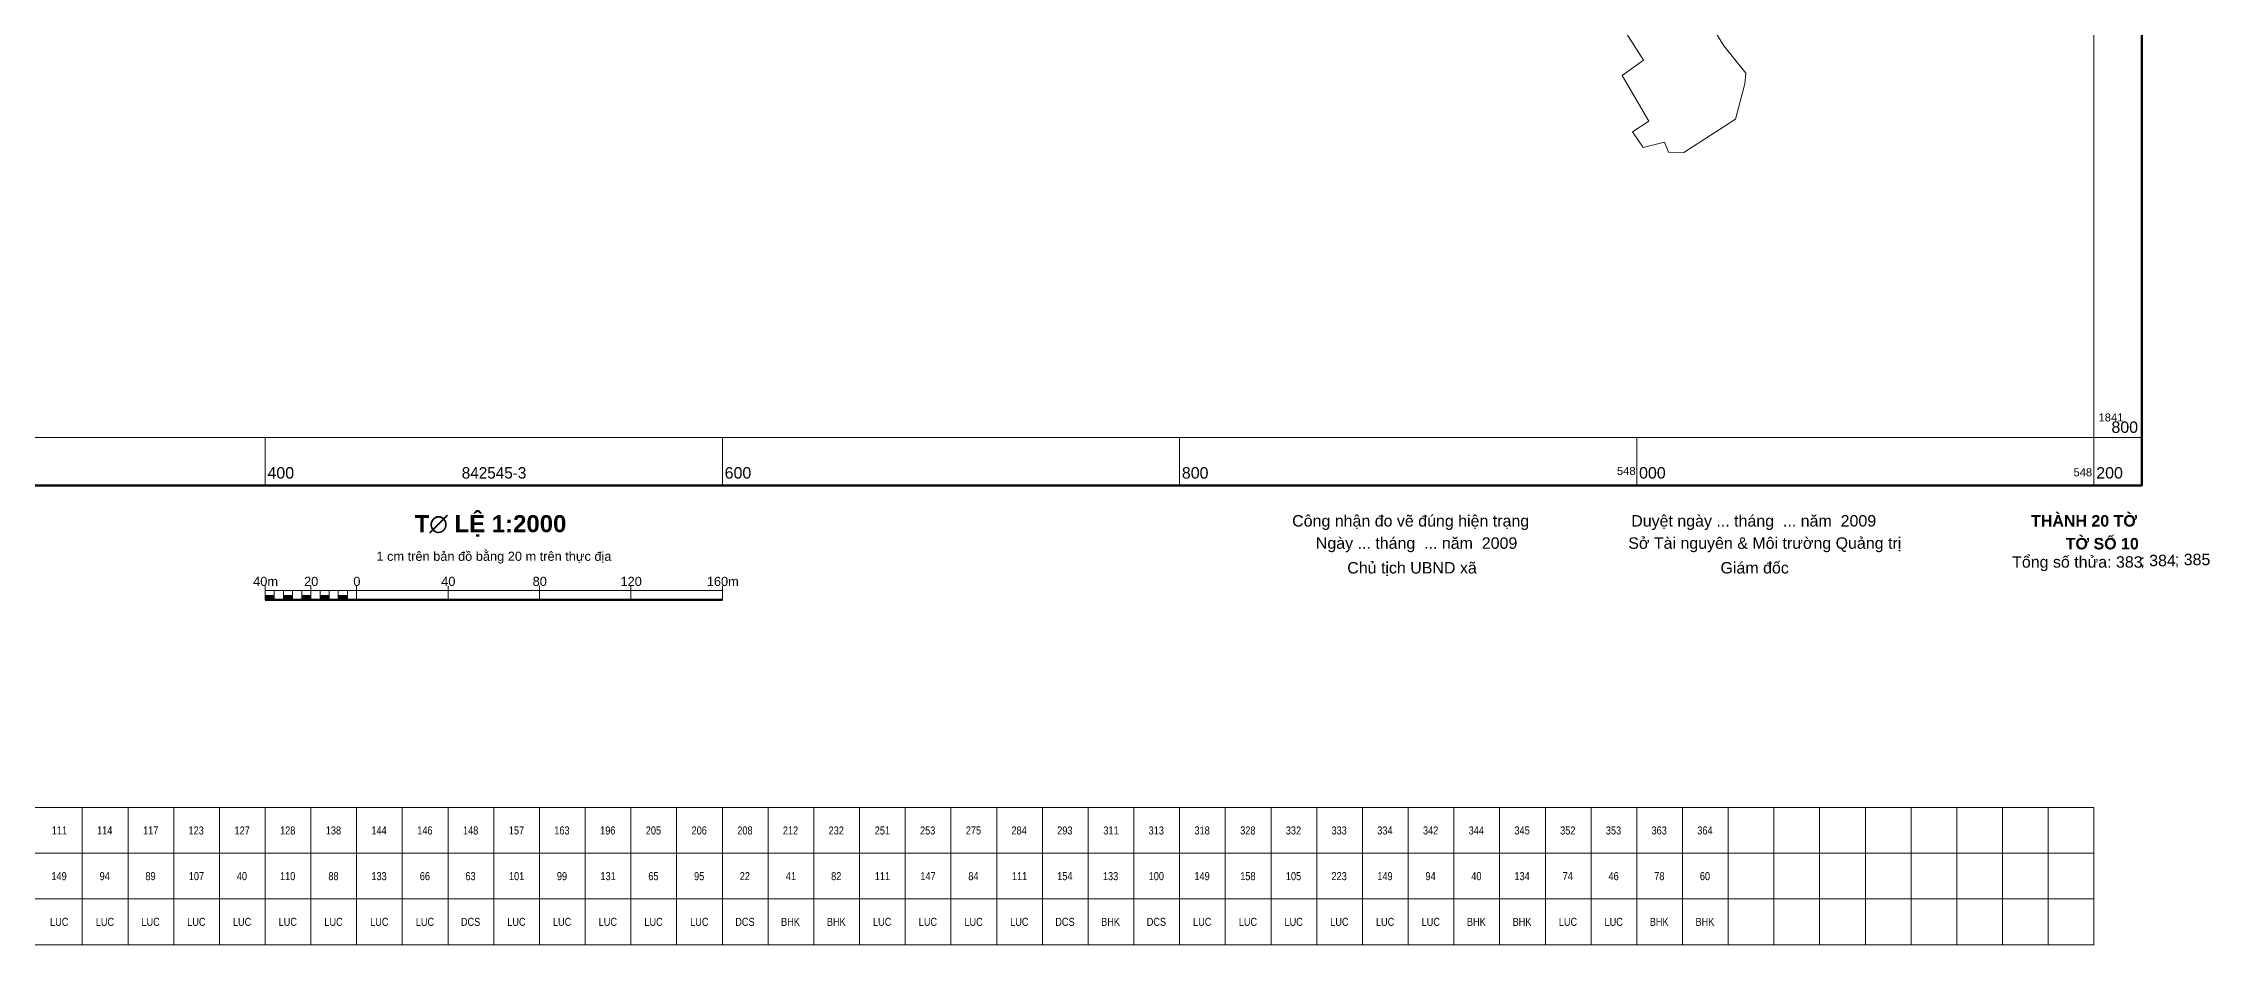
# Model space of a CAD drawing. Header units: metres. Extents: x 546779 to 548251, y 1841578 to 1843315.
# Drawn here: x 547303 to 548251, y 1841578 to 1841972 of the extents above; entities that cross this region are included whole.
import ezdxf
from ezdxf.enums import TextEntityAlignment as Align

# ---------------------------------------------------------------- set-up
doc = ezdxf.new("R2010")
doc.units = ezdxf.units.M
doc.header["$MEASUREMENT"] = 0
for name, color, linetype, lineweight in [('Level 13', 7, 'Continuous', 0), ('Level 18', 7, 'Continuous', 0), ('Level 56', 7, 'Continuous', 0), ('Level 60', 7, 'Continuous', 0)]:
    doc.layers.add(name, color=color, linetype=linetype, lineweight=lineweight)
doc.styles.add('Style-VHarial', font='VHarial.shx')
doc.styles.add('Style-VHarialb', font='VHarialb.shx')
doc.styles.add('Style-Vnarial', font='Vnarial.shx')
doc.styles.add('Style-vnarialNarrowI', font='vnarialNarrowI.shx')
doc.styles.add('Style-Vnavan', font='Vnavan.shx')

# ---------------------------------------------------------------- blocks, each defined once
blk = doc.blocks.new('N_THUA_109')
at = {"layer": 'Level 13', "color": 230, "linetype": 'Continuous', "lineweight": 0, "style": 'Style-vnarialNarrowI'}
for s, p in [('111', (0.304692, -0.01001)), ('149', (0.14329, -20.01001)), ('LUC', (0.204291, -40.01001))]:
    blk.add_text(s, height=3.49998, dxfattribs=at).set_placement(p, align=Align.MIDDLE_CENTER)
blk = doc.blocks.new('N_THUA_112')
at = {"layer": 'Level 13', "color": 230, "linetype": 'Continuous', "lineweight": 0, "style": 'Style-vnarialNarrowI'}
for s, p in [('114', (0.107401, -0.01001)), ('94', (0.102549, -20.01001)), ('LUC', (0.204291, -40.01001))]:
    blk.add_text(s, height=3.49998, dxfattribs=at).set_placement(p, align=Align.MIDDLE_CENTER)
blk = doc.blocks.new('N_THUA_115')
at = {"layer": 'Level 13', "color": 230, "linetype": 'Continuous', "lineweight": 0, "style": 'Style-vnarialNarrowI'}
for s, p in [('117', (0.239274, -0.01001)), ('89', (0.138438, -20.01001)), ('LUC', (0.204291, -40.01001))]:
    blk.add_text(s, height=3.49998, dxfattribs=at).set_placement(p, align=Align.MIDDLE_CENTER)
blk = doc.blocks.new('N_THUA_121')
at = {"layer": 'Level 13', "color": 230, "linetype": 'Continuous', "lineweight": 0, "style": 'Style-vnarialNarrowI'}
for s, p in [('123', (0.109485, -0.01001)), ('107', (0.239274, -20.01001)), ('LUC', (0.204291, -40.01001))]:
    blk.add_text(s, height=3.49998, dxfattribs=at).set_placement(p, align=Align.MIDDLE_CENTER)
blk = doc.blocks.new('N_THUA_125')
at = {"layer": 'Level 13', "color": 230, "linetype": 'Continuous', "lineweight": 0, "style": 'Style-vnarialNarrowI'}
for s, p in [('127', (0.239274, -0.01001)), ('40', (0.12984, -20.01001)), ('LUC', (0.204291, -40.01001))]:
    blk.add_text(s, height=3.49998, dxfattribs=at).set_placement(p, align=Align.MIDDLE_CENTER)
blk = doc.blocks.new('N_THUA_126')
at = {"layer": 'Level 13', "color": 230, "linetype": 'Continuous', "lineweight": 0, "style": 'Style-vnarialNarrowI'}
for s, p in [('128', (0.168231, -0.01001)), ('110', (0.134692, -20.01001)), ('LUC', (0.204291, -40.01001))]:
    blk.add_text(s, height=3.49998, dxfattribs=at).set_placement(p, align=Align.MIDDLE_CENTER)
blk = doc.blocks.new('N_THUA_136')
at = {"layer": 'Level 13', "color": 230, "linetype": 'Continuous', "lineweight": 0, "style": 'Style-vnarialNarrowI'}
for s, p in [('138', (0.168231, -0.01001)), ('88', (0.163379, -20.01001)), ('LUC', (0.204291, -40.01001))]:
    blk.add_text(s, height=3.49998, dxfattribs=at).set_placement(p, align=Align.MIDDLE_CENTER)
blk = doc.blocks.new('N_THUA_140')
at = {"layer": 'Level 13', "color": 230, "linetype": 'Continuous', "lineweight": 0, "style": 'Style-vnarialNarrowI'}
for s, p in [('144', (0.107401, -0.01001)), ('133', (0.109485, -20.01001)), ('LUC', (0.204291, -40.01001))]:
    blk.add_text(s, height=3.49998, dxfattribs=at).set_placement(p, align=Align.MIDDLE_CENTER)
blk = doc.blocks.new('N_THUA_142')
at = {"layer": 'Level 13', "color": 230, "linetype": 'Continuous', "lineweight": 0, "style": 'Style-vnarialNarrowI'}
for s, p in [('146', (0.168779, -0.01001)), ('66', (0.173927, -20.01001)), ('LUC', (0.204291, -40.01001))]:
    blk.add_text(s, height=3.49998, dxfattribs=at).set_placement(p, align=Align.MIDDLE_CENTER)
blk = doc.blocks.new('N_THUA_144')
at = {"layer": 'Level 13', "color": 230, "linetype": 'Continuous', "lineweight": 0, "style": 'Style-vnarialNarrowI'}
for s, p in [('148', (0.168231, -0.01001)), ('63', (0.104633, -20.01001)), ('DCS', (0.156523, -40.01001))]:
    blk.add_text(s, height=3.49998, dxfattribs=at).set_placement(p, align=Align.MIDDLE_CENTER)
blk = doc.blocks.new('N_THUA_153')
at = {"layer": 'Level 13', "color": 230, "linetype": 'Continuous', "lineweight": 0, "style": 'Style-vnarialNarrowI'}
for s, p in [('157', (0.239274, -0.01001)), ('101', (0.304692, -20.01001)), ('LUC', (0.204291, -40.01001))]:
    blk.add_text(s, height=3.49998, dxfattribs=at).set_placement(p, align=Align.MIDDLE_CENTER)
blk = doc.blocks.new('N_THUA_159')
at = {"layer": 'Level 13', "color": 230, "linetype": 'Continuous', "lineweight": 0, "style": 'Style-vnarialNarrowI'}
for s, p in [('163', (0.109485, -0.01001)), ('99', (0.138438, -20.01001)), ('LUC', (0.204291, -40.01001))]:
    blk.add_text(s, height=3.49998, dxfattribs=at).set_placement(p, align=Align.MIDDLE_CENTER)
blk = doc.blocks.new('N_THUA_192')
at = {"layer": 'Level 13', "color": 230, "linetype": 'Continuous', "lineweight": 0, "style": 'Style-vnarialNarrowI'}
for s, p in [('196', (0.168779, -0.01001)), ('131', (0.304692, -20.01001)), ('LUC', (0.204291, -40.01001))]:
    blk.add_text(s, height=3.49998, dxfattribs=at).set_placement(p, align=Align.MIDDLE_CENTER)
blk = doc.blocks.new('N_THUA_201')
at = {"layer": 'Level 13', "color": 230, "linetype": 'Continuous', "lineweight": 0, "style": 'Style-vnarialNarrowI'}
for s, p in [('205', (0.138831, -0.01001)), ('65', (0.143979, -20.01001)), ('LUC', (0.204291, -40.01001))]:
    blk.add_text(s, height=3.49998, dxfattribs=at).set_placement(p, align=Align.MIDDLE_CENTER)
blk = doc.blocks.new('N_THUA_202')
at = {"layer": 'Level 13', "color": 230, "linetype": 'Continuous', "lineweight": 0, "style": 'Style-vnarialNarrowI'}
for s, p in [('206', (0.168779, -0.01001)), ('95', (0.143979, -20.01001)), ('LUC', (0.204291, -40.01001))]:
    blk.add_text(s, height=3.49998, dxfattribs=at).set_placement(p, align=Align.MIDDLE_CENTER)
blk = doc.blocks.new('N_THUA_204')
at = {"layer": 'Level 13', "color": 230, "linetype": 'Continuous', "lineweight": 0, "style": 'Style-vnarialNarrowI'}
for s, p in [('208', (0.168231, -0.01001)), ('22', (0.112964, -20.01001)), ('DCS', (0.156523, -40.01001))]:
    blk.add_text(s, height=3.49998, dxfattribs=at).set_placement(p, align=Align.MIDDLE_CENTER)
blk = doc.blocks.new('N_THUA_208')
at = {"layer": 'Level 13', "color": 230, "linetype": 'Continuous', "lineweight": 0, "style": 'Style-vnarialNarrowI'}
for s, p in [('212', (0.117816, -0.01001)), ('41', (0.30984, -20.01001)), ('BHK', (0.100368, -40.01001))]:
    blk.add_text(s, height=3.49998, dxfattribs=at).set_placement(p, align=Align.MIDDLE_CENTER)
blk = doc.blocks.new('N_THUA_225')
at = {"layer": 'Level 13', "color": 230, "linetype": 'Continuous', "lineweight": 0, "style": 'Style-vnarialNarrowI'}
for s, p in [('232', (0.117816, -0.01001)), ('82', (0.112964, -20.01001)), ('BHK', (0.100368, -40.01001))]:
    blk.add_text(s, height=3.49998, dxfattribs=at).set_placement(p, align=Align.MIDDLE_CENTER)
blk = doc.blocks.new('N_THUA_241')
at = {"layer": 'Level 13', "color": 230, "linetype": 'Continuous', "lineweight": 0, "style": 'Style-vnarialNarrowI'}
for s, p in [('251', (0.304692, -0.01001)), ('111', (0.304692, -20.01001)), ('LUC', (0.204291, -40.01001))]:
    blk.add_text(s, height=3.49998, dxfattribs=at).set_placement(p, align=Align.MIDDLE_CENTER)
blk = doc.blocks.new('N_THUA_243')
at = {"layer": 'Level 13', "color": 230, "linetype": 'Continuous', "lineweight": 0, "style": 'Style-vnarialNarrowI'}
for s, p in [('253', (0.109485, -0.01001)), ('147', (0.239274, -20.01001)), ('LUC', (0.204291, -40.01001))]:
    blk.add_text(s, height=3.49998, dxfattribs=at).set_placement(p, align=Align.MIDDLE_CENTER)
blk = doc.blocks.new('N_THUA_264')
at = {"layer": 'Level 13', "color": 230, "linetype": 'Continuous', "lineweight": 0, "style": 'Style-vnarialNarrowI'}
for s, p in [('275', (0.138831, -0.01001)), ('84', (0.102549, -20.01001)), ('LUC', (0.204291, -40.01001))]:
    blk.add_text(s, height=3.49998, dxfattribs=at).set_placement(p, align=Align.MIDDLE_CENTER)
blk = doc.blocks.new('N_THUA_273')
at = {"layer": 'Level 13', "color": 230, "linetype": 'Continuous', "lineweight": 0, "style": 'Style-vnarialNarrowI'}
for s, p in [('284', (0.107401, -0.01001)), ('111', (0.304692, -20.01001)), ('LUC', (0.204291, -40.01001))]:
    blk.add_text(s, height=3.49998, dxfattribs=at).set_placement(p, align=Align.MIDDLE_CENTER)
blk = doc.blocks.new('N_THUA_282')
at = {"layer": 'Level 13', "color": 230, "linetype": 'Continuous', "lineweight": 0, "style": 'Style-vnarialNarrowI'}
for s, p in [('293', (0.109485, -0.01001)), ('154', (0.107401, -20.01001)), ('DCS', (0.156523, -40.01001))]:
    blk.add_text(s, height=3.49998, dxfattribs=at).set_placement(p, align=Align.MIDDLE_CENTER)
blk = doc.blocks.new('N_THUA_298')
at = {"layer": 'Level 13', "color": 230, "linetype": 'Continuous', "lineweight": 0, "style": 'Style-vnarialNarrowI'}
for s, p in [('311', (0.304692, -0.01001)), ('133', (0.109485, -20.01001)), ('BHK', (0.100368, -40.01001))]:
    blk.add_text(s, height=3.49998, dxfattribs=at).set_placement(p, align=Align.MIDDLE_CENTER)
blk = doc.blocks.new('N_THUA_300')
at = {"layer": 'Level 13', "color": 230, "linetype": 'Continuous', "lineweight": 0, "style": 'Style-vnarialNarrowI'}
for s, p in [('313', (0.109485, -0.01001)), ('100', (0.134692, -20.01001)), ('DCS', (0.156523, -40.01001))]:
    blk.add_text(s, height=3.49998, dxfattribs=at).set_placement(p, align=Align.MIDDLE_CENTER)
blk = doc.blocks.new('N_THUA_305')
at = {"layer": 'Level 13', "color": 230, "linetype": 'Continuous', "lineweight": 0, "style": 'Style-vnarialNarrowI'}
for s, p in [('318', (0.168231, -0.01001)), ('149', (0.14329, -20.01001)), ('LUC', (0.204291, -40.01001))]:
    blk.add_text(s, height=3.49998, dxfattribs=at).set_placement(p, align=Align.MIDDLE_CENTER)
blk = doc.blocks.new('N_THUA_315')
at = {"layer": 'Level 13', "color": 230, "linetype": 'Continuous', "lineweight": 0, "style": 'Style-vnarialNarrowI'}
for s, p in [('328', (0.168231, -0.01001)), ('158', (0.168231, -20.01001)), ('LUC', (0.204291, -40.01001))]:
    blk.add_text(s, height=3.49998, dxfattribs=at).set_placement(p, align=Align.MIDDLE_CENTER)
blk = doc.blocks.new('N_THUA_319')
at = {"layer": 'Level 13', "color": 230, "linetype": 'Continuous', "lineweight": 0, "style": 'Style-vnarialNarrowI'}
for s, p in [('332', (0.117816, -0.01001)), ('105', (0.138831, -20.01001)), ('LUC', (0.204291, -40.01001))]:
    blk.add_text(s, height=3.49998, dxfattribs=at).set_placement(p, align=Align.MIDDLE_CENTER)
blk = doc.blocks.new('N_THUA_320')
at = {"layer": 'Level 13', "color": 230, "linetype": 'Continuous', "lineweight": 0, "style": 'Style-vnarialNarrowI'}
for s, p in [('333', (0.109485, -0.01001)), ('223', (0.109485, -20.01001)), ('LUC', (0.204291, -40.01001))]:
    blk.add_text(s, height=3.49998, dxfattribs=at).set_placement(p, align=Align.MIDDLE_CENTER)
blk = doc.blocks.new('N_THUA_321')
at = {"layer": 'Level 13', "color": 230, "linetype": 'Continuous', "lineweight": 0, "style": 'Style-vnarialNarrowI'}
for s, p in [('334', (0.107401, -0.01001)), ('149', (0.14329, -20.01001)), ('LUC', (0.204291, -40.01001))]:
    blk.add_text(s, height=3.49998, dxfattribs=at).set_placement(p, align=Align.MIDDLE_CENTER)
blk = doc.blocks.new('N_THUA_329')
at = {"layer": 'Level 13', "color": 230, "linetype": 'Continuous', "lineweight": 0, "style": 'Style-vnarialNarrowI'}
for s, p in [('342', (0.117816, -0.01001)), ('94', (0.102549, -20.01001)), ('LUC', (0.204291, -40.01001))]:
    blk.add_text(s, height=3.49998, dxfattribs=at).set_placement(p, align=Align.MIDDLE_CENTER)
blk = doc.blocks.new('N_THUA_330')
at = {"layer": 'Level 13', "color": 230, "linetype": 'Continuous', "lineweight": 0, "style": 'Style-vnarialNarrowI'}
for s, p in [('344', (0.107401, -0.01001)), ('40', (0.12984, -20.01001)), ('BHK', (0.100368, -40.01001))]:
    blk.add_text(s, height=3.49998, dxfattribs=at).set_placement(p, align=Align.MIDDLE_CENTER)
blk = doc.blocks.new('N_THUA_331')
at = {"layer": 'Level 13', "color": 230, "linetype": 'Continuous', "lineweight": 0, "style": 'Style-vnarialNarrowI'}
for s, p in [('345', (0.138831, -0.01001)), ('134', (0.107401, -20.01001)), ('BHK', (0.100368, -40.01001))]:
    blk.add_text(s, height=3.49998, dxfattribs=at).set_placement(p, align=Align.MIDDLE_CENTER)
blk = doc.blocks.new('N_THUA_338')
at = {"layer": 'Level 13', "color": 230, "linetype": 'Continuous', "lineweight": 0, "style": 'Style-vnarialNarrowI'}
for s, p in [('352', (0.117816, -0.01001)), ('74', (0.102549, -20.01001)), ('LUC', (0.204291, -40.01001))]:
    blk.add_text(s, height=3.49998, dxfattribs=at).set_placement(p, align=Align.MIDDLE_CENTER)
blk = doc.blocks.new('N_THUA_339')
at = {"layer": 'Level 13', "color": 230, "linetype": 'Continuous', "lineweight": 0, "style": 'Style-vnarialNarrowI'}
for s, p in [('353', (0.109485, -0.01001)), ('46', (0.173927, -20.01001)), ('LUC', (0.204291, -40.01001))]:
    blk.add_text(s, height=3.49998, dxfattribs=at).set_placement(p, align=Align.MIDDLE_CENTER)
blk = doc.blocks.new('N_THUA_349')
at = {"layer": 'Level 13', "color": 230, "linetype": 'Continuous', "lineweight": 0, "style": 'Style-vnarialNarrowI'}
for s, p in [('363', (0.109485, -0.01001)), ('78', (0.163379, -20.01001)), ('BHK', (0.100368, -40.01001))]:
    blk.add_text(s, height=3.49998, dxfattribs=at).set_placement(p, align=Align.MIDDLE_CENTER)
blk = doc.blocks.new('N_THUA_350')
at = {"layer": 'Level 13', "color": 230, "linetype": 'Continuous', "lineweight": 0, "style": 'Style-vnarialNarrowI'}
for s, p in [('364', (0.107401, -0.01001)), ('60', (0.12984, -20.01001)), ('BHK', (0.100368, -40.01001))]:
    blk.add_text(s, height=3.49998, dxfattribs=at).set_placement(p, align=Align.MIDDLE_CENTER)
blk = doc.blocks.new('63')
at = {"layer": 'Level 60', "color": 7, "linetype": 'Continuous', "lineweight": 0, "flags": 128}
for points in [[(600, -71), (600, -65)], [(620, -71), (620, -65)], [(640, -71), (640, -65)], [(680, -71), (680, -65)], [(720, -71), (720, -65)], [(760, -71), (760, -65)], [(800, -71), (800, -65)], [(600, -67), (800, -67)], [(604, -71), (604, -67)], [(608, -71), (608, -67)], [(612, -71), (612, -67)], [(616, -71), (616, -67)], [(620, -71), (620, -67)], [(624, -71), (624, -67)], [(628, -71), (628, -67)], [(632, -71), (632, -67)], [(636, -71), (636, -67)]]:
    blk.add_lwpolyline(points, dxfattribs=at)
at = {"layer": 'Level 60', "color": 7, "linetype": 'Continuous', "lineweight": 53, "flags": 128}
blk.add_lwpolyline([(600, -71), (800, -71)], dxfattribs=at)
at = {"layer": 'Level 60', "color": 7, "linetype": 'Continuous', "lineweight": 0}
for points in [[(600, -71), (600, -69), (604, -71), (604, -69)], [(608, -71), (608, -69), (612, -71), (612, -69)], [(616, -71), (616, -69), (620, -71), (620, -69)], [(624, -71), (624, -69), (628, -71), (628, -69)], [(632, -71), (632, -69), (636, -71), (636, -69)]]:
    blk.add_solid(points, dxfattribs=at)
for s, height, style, p in [('t∅ lÖ 1:2000', 7.5, 'Style-VHarialb', (698.582306, -34)), ('1 cm trªn b¶n ®å b»ng 20 m trªn thùc ®Þa', 4.00002, 'Style-Vnarial', (700.070806, -49.99998))]:
    blk.add_text(s, height=height, dxfattribs=dict(at, style=style)).set_placement(p, align=Align.TOP_CENTER)
at = {"layer": 'Level 60', "color": 7, "linetype": 'Continuous', "lineweight": 0, "style": 'Style-Vnarial'}
for s, height, p in [('C«ng nhËn ®o vÏ ®óng hiÖn tr¹ng', 4.99998, (1101.092565, -39)), ('DuyÖt ngµy ... th¸ng  ... n¨m  2009', 4.99998, (1251.138, -39)), ('40m', 4.00002, (600.181129, -65)), ('20', 4.00002, (620.110903, -65)), ('0', 4.00002, (640.114597, -65)), ('40', 4.00002, (680.110903, -65)), ('80', 4.00002, (720.110903, -65)), ('120', 4.00002, (760.107209, -65)), ('160m', 4.00002, (800.187435, -65))]:
    blk.add_text(s, height=height, dxfattribs=at).set_placement(p, align=Align.CENTER)
for s, p in [('Ngµy ... th¸ng  ... n¨m  2009', (1059.61, -43.74002)), ('Së Tµi nguyªn & M«i tr\xadêng Qu¶ng trÞ', (1196.29, -43.74002))]:
    blk.add_text(s, height=4.99998, dxfattribs=at).set_placement(p, align=Align.TOP_LEFT)
for s, p in [('Chñ tÞch UBND x·', (1073.35, -59.54)), ('Gi¸m ®èc ', (1236.62, -59.54))]:
    blk.add_text(s, height=4.99998, dxfattribs=at).set_placement(p)

msp = doc.modelspace()

# ---------------------------------------------------------------- linework, layer by layer
at = {"layer": 'Level 18', "color": 1, "linetype": 'Continuous', "lineweight": 0}
msp.add_line((548038.09, 1841971.41), (548000, 1842033.26), dxfattribs=at)
at = {"layer": 'Level 18', "color": 1, "linetype": 'Continuous', "lineweight": 0, "flags": 128}
for points in [[(547993.65, 1841958.37), (548002.94, 1841965.05), (547980.95, 1841999.9)], [(548038.09, 1841971.41), (548047.77, 1841959.42), (548047.2, 1841954.81), (548043.2, 1841939.27), (548020.63, 1841924.68), (548013.83, 1841924.91), (548012.2, 1841929.28), (548002.76, 1841926.93), (547998.19, 1841933.8), (548005.26, 1841938.37), (547993.65, 1841958.37)]]:
    msp.add_lwpolyline(points, dxfattribs=at)
at = {"layer": 'Level 60', "color": 7, "linetype": 'Continuous', "lineweight": 140, "flags": 128}
msp.add_lwpolyline([(546779, 1843221), (548221, 1843221), (548221, 1841779), (546779, 1841779), (546779, 1843221)], close=True, dxfattribs=at)
at = {"layer": 'Level 60', "color": 7, "linetype": 'Continuous', "lineweight": 0, "flags": 128}
msp.add_lwpolyline([(546800, 1843200), (548200, 1843200), (548200, 1841800), (546800, 1841800), (546800, 1843200)], close=True, dxfattribs=at)
for points in [[(547400, 1841800), (547400, 1841779)], [(547600, 1841800), (547600, 1841779)], [(547800, 1841800), (547800, 1841779)], [(548000, 1841800), (548000, 1841779)], [(548200, 1841800), (548200, 1841779)], [(548200, 1841800), (548221, 1841800)], [(548200, 1841578), (546800, 1841578), (546800, 1841638), (548200, 1841638)], [(547320, 1841638), (547320, 1841578)], [(547340, 1841638), (547340, 1841578)], [(547360, 1841638), (547360, 1841578)], [(547380, 1841638), (547380, 1841578)], [(547400, 1841638), (547400, 1841578)], [(547420, 1841638), (547420, 1841578)], [(547440, 1841638), (547440, 1841578)], [(547460, 1841638), (547460, 1841578)], [(547480, 1841638), (547480, 1841578)], [(547500, 1841638), (547500, 1841578)], [(547520, 1841638), (547520, 1841578)], [(547540, 1841638), (547540, 1841578)], [(547560, 1841638), (547560, 1841578)], [(547580, 1841638), (547580, 1841578)], [(547600, 1841638), (547600, 1841578)], [(547620, 1841638), (547620, 1841578)], [(547640, 1841638), (547640, 1841578)], [(547660, 1841638), (547660, 1841578)], [(547680, 1841638), (547680, 1841578)], [(547700, 1841638), (547700, 1841578)], [(547720, 1841638), (547720, 1841578)], [(547740, 1841638), (547740, 1841578)], [(547760, 1841638), (547760, 1841578)], [(547780, 1841638), (547780, 1841578)], [(547800, 1841638), (547800, 1841578)], [(547820, 1841638), (547820, 1841578)], [(547840, 1841638), (547840, 1841578)], [(547860, 1841638), (547860, 1841578)], [(547880, 1841638), (547880, 1841578)], [(547900, 1841638), (547900, 1841578)], [(547920, 1841638), (547920, 1841578)], [(547940, 1841638), (547940, 1841578)], [(547960, 1841638), (547960, 1841578)], [(547980, 1841638), (547980, 1841578)], [(548000, 1841638), (548000, 1841578)], [(548020, 1841638), (548020, 1841578)], [(548040, 1841638), (548040, 1841578)], [(548060, 1841638), (548060, 1841578)], [(548080, 1841638), (548080, 1841578)], [(548100, 1841638), (548100, 1841578)], [(548120, 1841638), (548120, 1841578)], [(548140, 1841638), (548140, 1841578)], [(548160, 1841638), (548160, 1841578)], [(548180, 1841638), (548180, 1841578)], [(548200, 1841638), (548200, 1841578)], [(546800, 1841618), (548200, 1841618)], [(546800, 1841598), (548200, 1841598)]]:
    msp.add_lwpolyline(points, dxfattribs=at)

# ---------------------------------------------------------------- block references
at = {"layer": 'Level 13', "color": 230, "linetype": 'Continuous', "lineweight": 0}
for name, p in [('N_THUA_109', (547309.7, 1841628.01)), ('N_THUA_112', (547329.7, 1841628.01)), ('N_THUA_115', (547349.7, 1841628.01)), ('N_THUA_121', (547369.7, 1841628.01)), ('N_THUA_125', (547389.7, 1841628.01)), ('N_THUA_126', (547409.7, 1841628.01)), ('N_THUA_136', (547429.7, 1841628.01)), ('N_THUA_140', (547449.7, 1841628.01)), ('N_THUA_142', (547469.7, 1841628.01)), ('N_THUA_144', (547489.7, 1841628.01)), ('N_THUA_153', (547509.7, 1841628.01)), ('N_THUA_159', (547529.7, 1841628.01)), ('N_THUA_192', (547549.7, 1841628.01)), ('N_THUA_201', (547569.7, 1841628.01)), ('N_THUA_202', (547589.7, 1841628.01)), ('N_THUA_204', (547609.7, 1841628.01)), ('N_THUA_208', (547629.7, 1841628.01)), ('N_THUA_225', (547649.7, 1841628.01)), ('N_THUA_241', (547669.7, 1841628.01)), ('N_THUA_243', (547689.7, 1841628.01)), ('N_THUA_264', (547709.7, 1841628.01)), ('N_THUA_273', (547729.7, 1841628.01)), ('N_THUA_282', (547749.7, 1841628.01)), ('N_THUA_298', (547769.7, 1841628.01)), ('N_THUA_300', (547789.7, 1841628.01)), ('N_THUA_305', (547809.7, 1841628.01)), ('N_THUA_315', (547829.7, 1841628.01)), ('N_THUA_319', (547849.7, 1841628.01)), ('N_THUA_320', (547869.7, 1841628.01)), ('N_THUA_321', (547889.7, 1841628.01)), ('N_THUA_329', (547909.7, 1841628.01)), ('N_THUA_330', (547929.7, 1841628.01)), ('N_THUA_331', (547949.7, 1841628.01)), ('N_THUA_338', (547969.7, 1841628.01)), ('N_THUA_339', (547989.7, 1841628.01)), ('N_THUA_349', (548009.7, 1841628.01)), ('N_THUA_350', (548029.7, 1841628.01))]:
    msp.add_blockref(name, p, dxfattribs=at)
at = {"layer": 'Level 60', "color": 7, "linetype": 'Continuous', "lineweight": 53}
msp.add_blockref('63', (546800, 1841800), dxfattribs=at)

# ---------------------------------------------------------------- texts
at = {"layer": 'Level 56', "color": 7, "linetype": 'Continuous', "lineweight": 0, "style": 'Style-VHarial'}
for s, height, p in [('1841', 3.5, (548202, 1841807)), ('400', 5, (547401, 1841782)), ('600', 5, (547601, 1841782)), ('800', 5, (547801, 1841782)), ('000', 5, (548001, 1841782)), ('200', 5, (548201, 1841782))]:
    msp.add_text(s, height=height, dxfattribs=at).set_placement(p)
for s, height, p in [('800', 5, (548219.28, 1841802)), ('548', 3.5, (547999.5, 1841783.58)), ('548', 3.5, (548199.19, 1841783))]:
    msp.add_text(s, height=height, dxfattribs=at).set_placement(p, align=Align.RIGHT)
at = {"layer": 'Level 56', "color": 7, "linetype": 'Continuous', "lineweight": 0, "style": 'Style-Vnavan'}
msp.add_text('842545-3', height=5, dxfattribs=at).set_placement((547500.12, 1841782), align=Align.CENTER)
at = {"layer": 'Level 60', "color": 7, "linetype": 'Continuous', "lineweight": 0}
for s, style, p in [('Thµnh 20 Tê', 'Style-VHarialb', (548218.81, 1841761)), ('Tê sè 10', 'Style-VHarialb', (548219.6, 1841751)), ('Tæng sè thöa: 383', 'Style-Vnarial', (548221.28, 1841743)), ('; 384', 'Style-Vnarial', (548235.8, 1841743.65)), ('; 384', 'Style-Vnarial', (548235.8, 1841743.65)), ('; 385', 'Style-Vnarial', (548250.9, 1841744.09))]:
    msp.add_text(s, height=5, dxfattribs=dict(at, style=style)).set_placement(p, align=Align.RIGHT)

doc.saveas('drawing.dxf')
